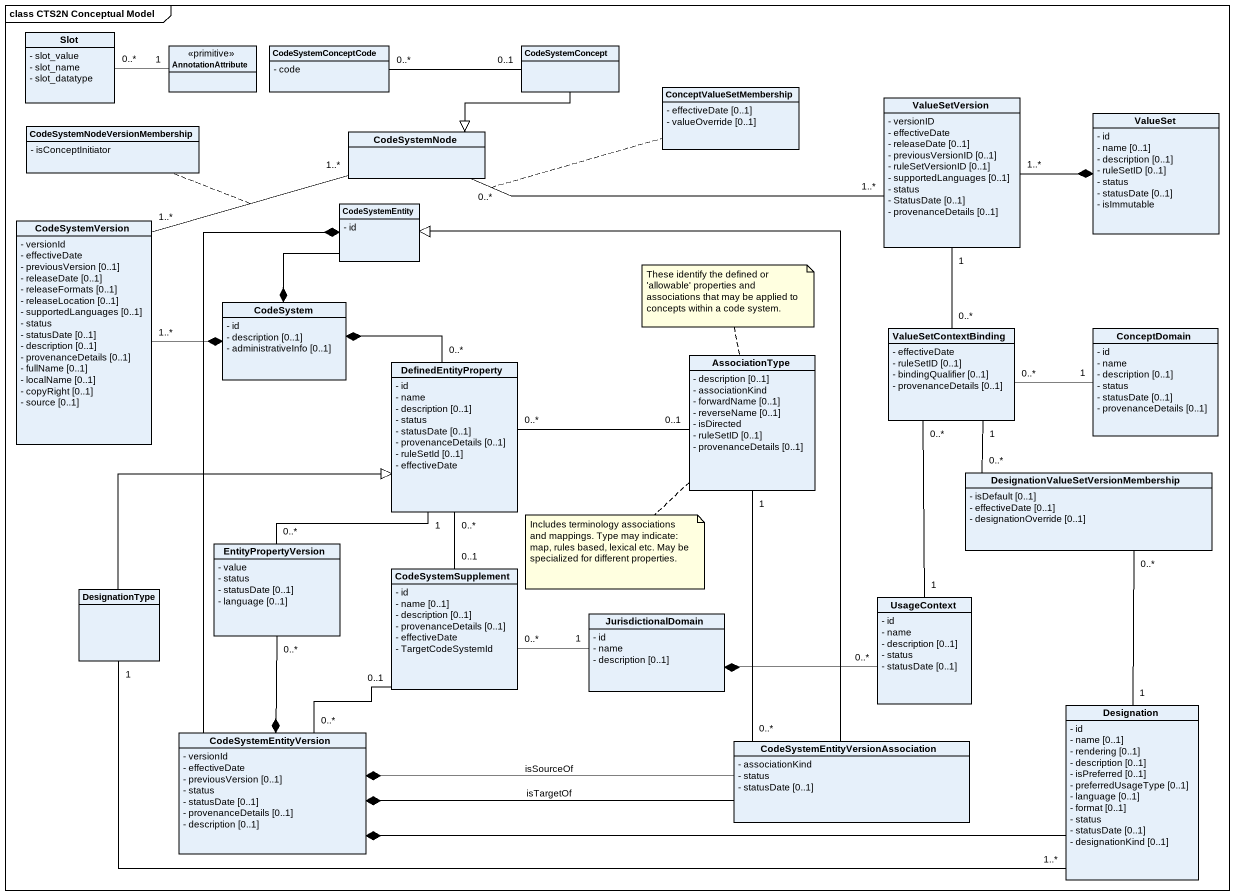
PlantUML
@startuml
mainframe class CTS2N Conceptual Model
hide circle
hide empty members
skinparam classAttributeIconSize 0
class Slot {
  - slot_value
  - slot_name
  - slot_datatype
}
class AnnotationAttribute <<primitive>>
class CodeSystemConceptCode {
  - code
}
class CodeSystemConcept
class ConceptValueSetMembership {
  - effectiveDate [0..1]
  - valueOverride [0..1]
}
class "CodeSystemNodeVersionMembership" as CodeSystemNodeVersionMembers {
  - isConceptInitiator
}
class CodeSystemNode
class ValueSetVersion {
  - versionID
  - effectiveDate
  - releaseDate [0..1]
  - previousVersionID [0..1]
  - ruleSetVersionID [0..1]
  - supportedLanguages [0..1]
  - status
  - StatusDate [0..1]
  - provenanceDetails [0..1]
}
class ValueSet {
  - id
  - name [0..1]
  - description [0..1]
  - ruleSetID [0..1]
  - status
  - statusDate [0..1]
  - isImmutable
}
class CodeSystemEntity {
  - id
}
class CodeSystemVersion {
  - versionId
  - effectiveDate
  - previousVersion [0..1]
  - releaseDate [0..1]
  - releaseFormats [0..1]
  - releaseLocation [0..1]
  - supportedLanguages [0..1]
  - status
  - statusDate [0..1]
  - description [0..1]
  - provenanceDetails [0..1]
  - fullName [0..1]
  - localName [0..1]
  - copyRight [0..1]
  - source [0..1]
}
class CodeSystem {
  - id
  - description [0..1]
  - administrativeInfo [0..1]
}
class ValueSetContextBinding {
  - effectiveDate
  - ruleSetID [0..1]
  - bindingQualifier [0..1]
  - provenanceDetails [0..1]
}
class ConceptDomain {
  - id
  - name
  - description [0..1]
  - status
  - statusDate [0..1]
  - provenanceDetails [0..1]
}
class DefinedEntityProperty {
  - id
  - name
  - description [0..1]
  - status
  - statusDate [0..1]
  - provenanceDetails [0..1]
  - ruleSetId [0..1]
  - effectiveDate
}
class AssociationType {
  - description [0..1]
  - associationKind
  - forwardName [0..1]
  - reverseName [0..1]
  - isDirected
  - ruleSetID [0..1]
  - provenanceDetails [0..1]
}
class "DesignationValueSetVersionMembership" as DesignationValueSetVersionMe {
  - isDefault [0..1]
  - effectiveDate [0..1]
  - designationOverride [0..1]
}
class EntityPropertyVersion {
  - value
  - status
  - statusDate [0..1]
  - language [0..1]
}
class CodeSystemSupplement {
  - id
  - name [0..1]
  - description [0..1]
  - provenanceDetails [0..1]
  - effectiveDate
  - TargetCodeSystemId
}
class DesignationType
class JurisdictionalDomain {
  - id
  - name
  - description [0..1]
}
class UsageContext {
  - id
  - name
  - description [0..1]
  - status
  - statusDate [0..1]
}
class CodeSystemEntityVersion {
  - versionId
  - effectiveDate
  - previousVersion [0..1]
  - status
  - statusDate [0..1]
  - provenanceDetails [0..1]
  - description [0..1]
}
class Designation {
  - id
  - name [0..1]
  - rendering [0..1]
  - description [0..1]
  - isPreferred [0..1]
  - preferredUsageType [0..1]
  - language [0..1]
  - format [0..1]
  - status
  - statusDate [0..1]
  - designationKind [0..1]
}
class "CodeSystemEntityVersionAssociation" as CodeSystemEntityVersionAssoc {
  - associationKind
  - status
  - statusDate [0..1]
}
Slot "0..*" -right- "1" AnnotationAttribute
CodeSystemConceptCode "0..*" -right- "0..1" CodeSystemConcept
CodeSystemConcept -left-|> CodeSystemNode
CodeSystemNode "0..*" -right- "1..*" ValueSetVersion
(CodeSystemNode, ValueSetVersion) .. ConceptValueSetMembership
ValueSetVersion "1..*" -right-* ValueSet
ValueSetVersion "1" -- "0..*" ValueSetContextBinding
CodeSystemEntity --* CodeSystem
CodeSystemVersion "1..*" -right- "1..*" CodeSystemNode
(CodeSystemVersion, CodeSystemNode) .. CodeSystemNodeVersionMembers
CodeSystemVersion "1..*" -right-* CodeSystem
ValueSetContextBinding "0..*" -right- "1" ConceptDomain
ValueSetContextBinding "1" -- "0..*" DesignationValueSetVersionMe
ValueSetContextBinding "0..*" -- "1" UsageContext
DefinedEntityProperty "0..*" -left-* CodeSystem
DefinedEntityProperty "0..*" -right- "0..1" AssociationType
DefinedEntityProperty "1" -- "0..*" EntityPropertyVersion
DefinedEntityProperty "0..*" -- "0..1" CodeSystemSupplement
AssociationType "1" -- "0..*" CodeSystemEntityVersionAssoc
DesignationValueSetVersionMe "0..*" -- "1" Designation
EntityPropertyVersion "0..*" --* CodeSystemEntityVersion
CodeSystemSupplement "0..*" -right- "1" JurisdictionalDomain
CodeSystemSupplement "0..1" -- "0..*" CodeSystemEntityVersion
DesignationType -right-|> DefinedEntityProperty
DesignationType "1" -right- "1..*" Designation
UsageContext "0..*" -left-* JurisdictionalDomain
CodeSystemEntityVersion -up-* CodeSystemEntity
Designation -left-* CodeSystemEntityVersion
CodeSystemEntityVersionAssoc -up-|> CodeSystemEntity
CodeSystemEntityVersionAssoc -left-* CodeSystemEntityVersion : isSourceOf
CodeSystemEntityVersionAssoc -left-* CodeSystemEntityVersion : isTargetOf
note top of AssociationType : These identify the defined or 'allowable' properties and associations that may be applied to concepts within a code system.
note bottom of AssociationType : Includes terminology associations and mappings. Type may indicate: map, rules based, lexical etc. May be specialized for different properties.
@enduml
